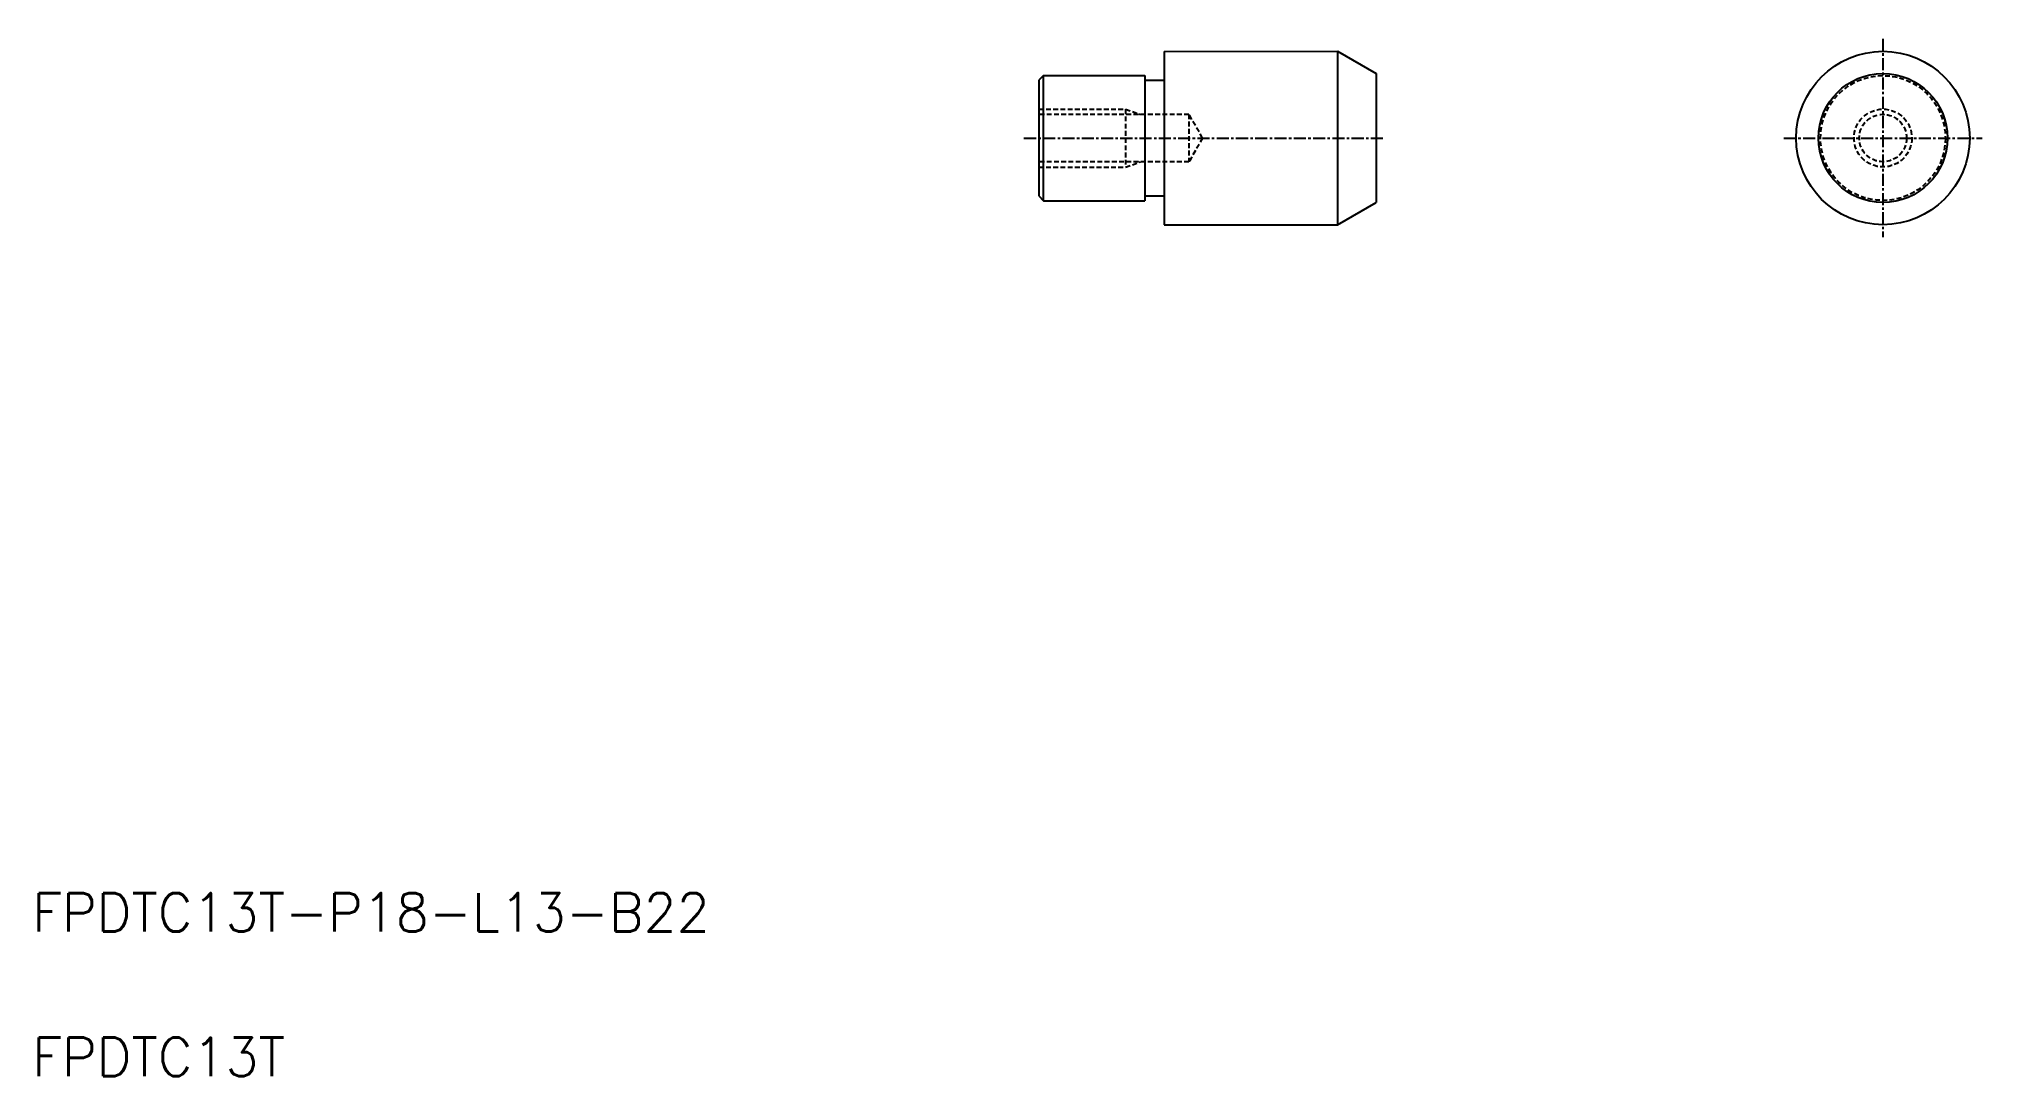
# Model space of a CAD drawing. Extents: x 11 to 212, y 10 to 118.
import ezdxf

# ---------------------------------------------------------------- set-up
doc = ezdxf.new("R2010")
doc.units = 0
doc.linetypes.add('CENTER', pattern=[2, 1.25, -0.25, 0.25, -0.25])
doc.linetypes.add('DASHED', pattern=[0.75, 0.5, -0.25])
doc.layers.get('0').update_dxf_attribs({"linetype": 'CONTINUOUS'})
doc.layers.add('CENTER', color=1, linetype='CENTER')
doc.styles.get("Standard").update_dxf_attribs({"font": 'txt', "height": 3.2, "bigfont": 'BIGFONT'})

msp = doc.modelspace()

# ---------------------------------------------------------------- linework, layer by layer
at = {"color": 7, "linetype": 'CONTINUOUS'}
for p, q in [((127.44, 116.34), (145.44, 116.35)), ((127.44, 116.34), (127.44, 98.34)), ((145.44, 116.35), (145.44, 98.35)), ((145.44, 116.35), (149.44, 114.04)), ((114.94, 113.84), (114.44, 113.34)), ((114.44, 113.34), (114.44, 101.34)), ((114.94, 100.84), (114.94, 113.84)), ((114.94, 113.84), (125.44, 113.84)), ((125.44, 113.84), (125.44, 100.84)), ((125.44, 113.34), (127.44, 113.34)), ((149.44, 114.04), (149.44, 100.66)), ((149.44, 110.7), (149.44, 110.7)), ((149.44, 107.35), (149.44, 107.35)), ((114.44, 101.34), (114.94, 100.84)), ((114.94, 100.84), (125.44, 100.84)), ((125.44, 101.34), (127.44, 101.34)), ((145.44, 98.35), (149.44, 100.66)), ((127.44, 98.34), (145.44, 98.35))]:
    msp.add_line(p, q, dxfattribs=at)
at = {"color": 3, "linetype": 'DASHED'}
for p, q in [((114.44, 110.34), (123.44, 110.34)), ((130.02, 109.8), (114.44, 109.8)), ((123.44, 110.34), (123.44, 104.34)), ((123.44, 110.34), (125, 109.8)), ((131.44, 107.34), (130.02, 109.8)), ((130.02, 109.8), (130.02, 104.88)), ((131.44, 107.34), (130.02, 104.88)), ((130.02, 104.88), (114.44, 104.88)), ((123.44, 104.34), (125, 104.88)), ((114.44, 104.34), (123.44, 104.34))]:
    msp.add_line(p, q, dxfattribs=at)
at = {"color": 7, "linetype": 'CONTINUOUS'}
for radius in [9, 6.69]:
    msp.add_circle((202.03, 107.35), radius, dxfattribs=at)
at = {"color": 3, "linetype": 'DASHED'}
for radius in [6.48, 3, 2.46]:
    msp.add_circle((202.03, 107.35), radius, dxfattribs=at)
at = {"layer": 'CENTER', "color": 1, "linetype": 'CENTER'}
for p, q in [((202.03, 117.64), (202.03, 97.07)), ((112.9, 107.34), (150.34, 107.35)), ((191.75, 107.35), (212.32, 107.35))]:
    msp.add_line(p, q, dxfattribs=at)

# ---------------------------------------------------------------- texts
at = {"color": 7, "linetype": 'CONTINUOUS'}
for s, p in [('FPDTC13T-P18-L13-B22', (10, 25)), ('FPDTC13T', (10, 10))]:
    msp.add_text(s, height=4, dxfattribs=at).set_placement(p)

doc.saveas('drawing.dxf')
